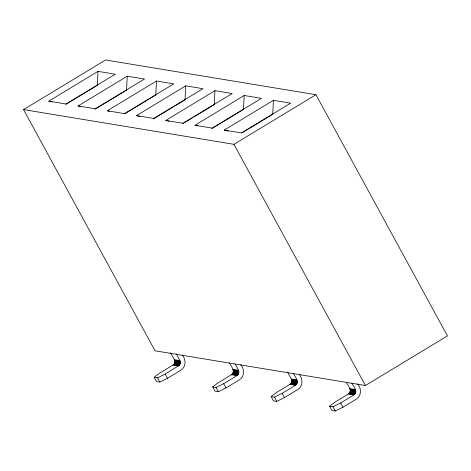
<?xml version="1.0" encoding="UTF-8"?>
<svg xmlns="http://www.w3.org/2000/svg" width="471" height="471" viewBox="0 0 471 471"><rect width="100%" height="100%" fill="white"/><g stroke="black" fill="none" stroke-linecap="round" stroke-linejoin="round"><path stroke-width="0.71" d="M182.301 354.963C186.092 359.379 186.251 367.086 180.817 370.235L167.529 378.278L159.893 382.069L156.519 381.51L154.205 377.265L159.693 373.12L172.975 365.078L174.553 363.265L174.653 360.256L170.608 352.732M154.205 377.265L157.579 377.824L165.215 374.027L179.422 365.213L180.393 362.988L180.175 361.163L176.13 353.644M240.769 364.613C244.555 369.028 244.72 376.735 239.28 379.885L225.998 387.927L218.361 391.719L214.982 391.16L212.668 386.915L218.155 382.77L231.444 374.728C235.912 371.725 231.096 365.991 229.418 363.017M212.668 386.915L216.048 387.474L223.678 383.682L236.966 375.64C241.435 372.638 236.625 366.897 234.941 363.93M299.232 374.262C303.024 378.678 303.183 386.385 297.749 389.535L284.46 397.577L276.83 401.369L273.451 400.809L271.137 396.564L276.624 392.42L289.906 384.377L291.484 382.564L291.584 379.555L287.54 372.031M271.137 396.564L274.511 397.124L282.147 393.332L295.435 385.29C299.903 382.287 295.087 376.547 293.409 373.58M357.701 383.912C361.487 388.328 361.651 396.034 356.211 399.184L342.929 407.227L335.293 411.018L331.914 410.459L329.6 406.214L335.087 402.069L348.375 394.027C352.844 391.024 348.028 385.29 346.35 382.317M329.6 406.214L332.979 406.773L340.615 402.982L353.898 394.939C358.372 391.937 353.556 386.202 351.872 383.229M98.021 71.368L48.813 101.141L66.075 103.991L115.283 74.218L98.021 71.368L97.326 85.298L65.757 104.397M127.252 76.196L78.045 105.963L95.313 108.813L144.515 79.046L127.252 76.196L126.558 90.126L94.995 109.219M156.484 81.018L107.282 110.791L124.544 113.641L173.752 83.867L156.484 81.018L155.795 94.948L124.844 113.67M185.721 85.846L136.513 115.613L153.776 118.462L202.983 88.695L185.721 85.846L185.026 99.775L174.505 106.14M214.953 90.668L165.745 120.441L183.007 123.29L232.215 93.517L214.953 90.668L214.258 104.597L193.834 116.955M244.184 95.495L194.976 125.262L212.244 128.112L261.446 98.345L244.184 95.495L243.489 109.425L211.926 128.524M273.416 100.317L224.214 130.09L241.476 132.94L290.684 103.167L273.416 100.317L272.727 114.247L241.776 132.969M23.55 109.602L105.557 59.982L315.947 94.706L447.45 335.905L365.443 385.519L155.053 350.801L23.55 109.602L233.934 144.326L315.947 94.706M153.458 118.875L173.263 106.888M182.695 123.696L192.598 117.703M174.405 359.697L179.928 360.609M232.868 369.346L238.397 370.259M291.337 378.996L296.86 379.909M349.8 388.646L355.328 389.558M174.653 360.256L180.175 361.163M233.121 369.906L238.644 370.812M291.584 379.555L297.107 380.462M350.053 389.205L355.576 390.112M174.818 360.845L180.34 361.757M233.28 370.494L238.809 371.407M291.749 380.144L297.272 381.057M350.212 389.794L355.74 390.706M174.888 361.457L180.411 362.37M233.351 371.107L238.879 372.019M291.82 380.756L297.342 381.669M350.283 390.406L355.811 391.319M174.865 362.075L180.393 362.988M233.333 371.725L238.856 372.638M291.796 381.375L297.325 382.287M350.265 391.024L355.788 391.937M174.753 362.682L180.275 363.594M233.222 372.331L238.744 373.244M291.684 381.981L297.207 382.894M350.153 391.631L355.676 392.543M174.553 363.265L180.075 364.177M233.015 372.914L238.538 373.827M291.484 382.564L297.007 383.476M349.947 392.213L355.475 393.126M174.264 363.806L179.787 364.719M232.727 373.456L238.255 374.368M291.196 383.106L296.718 384.018M349.659 392.755L355.187 393.668M173.899 364.301L179.422 365.213M232.362 373.95L237.89 374.863M290.831 383.6L296.353 384.513M349.299 393.25L354.822 394.162M173.463 364.725L178.992 365.637M231.932 374.374L237.455 375.287M290.401 384.024L295.923 384.937M348.864 393.674L354.386 394.586M172.975 365.078L178.497 365.991M231.444 374.728L236.966 375.64M289.906 384.377L295.435 385.29M348.375 394.027L353.898 394.939M224.214 130.09L228.311 131.132M194.976 125.262L197.708 125.963M165.745 120.441L169.16 121.312M136.513 115.613L139.928 116.484M107.965 110.962L109.331 111.315M78.045 105.963L80.776 106.664M48.813 101.141L52.228 102.013M233.934 144.326L365.443 385.519M340.615 402.982L342.929 407.227M332.979 406.773L335.293 411.018M282.147 393.332L284.46 397.577M274.511 397.124L276.83 401.369M223.678 383.682L225.998 387.927M216.048 387.474L218.361 391.719M165.215 374.027L167.529 378.278M157.579 377.824L159.893 382.069"/></g></svg>
